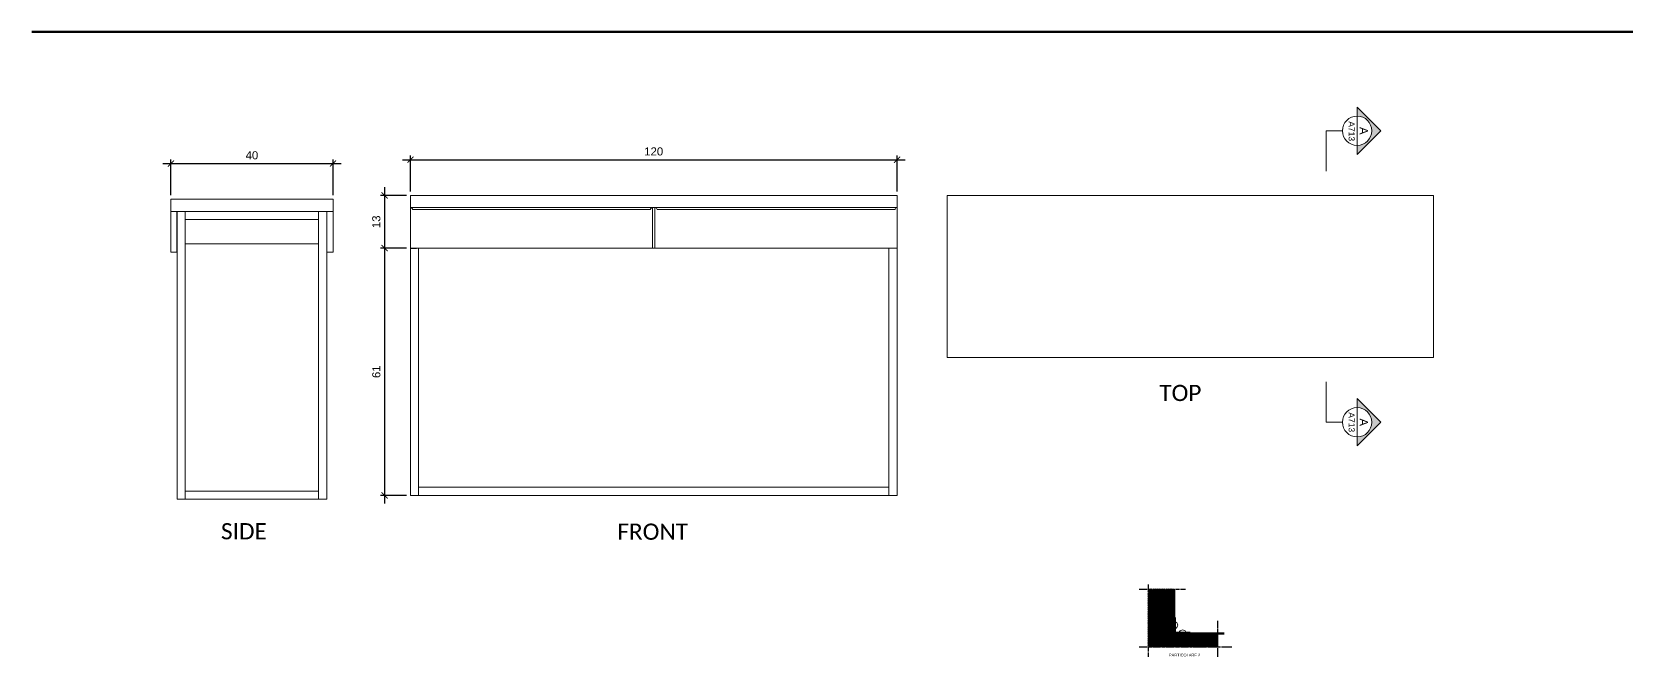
# Model space of a CAD drawing. Header units: centimetres. Extents: x 1319 to 4062, y 3050 to 4081.
# Drawn here: x 3220.8 to 3614, y 3927.2 to 4081.5 of the extents above; entities that cross this region are included whole.
import ezdxf
from ezdxf.enums import TextEntityAlignment as Align

# ---------------------------------------------------------------- set-up
doc = ezdxf.new("R2010")
doc.units = ezdxf.units.CM
doc.linetypes.add('CENTER2', pattern=[1.125, 0.75, -0.125, 0.125, -0.125])
doc.layers.get('0').update_dxf_attribs({"color": 3})
for name, color, linetype, lineweight in [('A-ANNO-DIMS', 8, 'Continuous', 9), ('A-ANNO-SYMB', 3, 'Continuous', 18), ('A-FURN', 3, 'Continuous', 20), ('A-SECT C-MCUT', 9, 'Continuous', 25), ('A-WALL-STUD', 9, 'Continuous', 5)]:
    doc.layers.add(name, color=color, linetype=linetype, lineweight=lineweight)
doc.layers.add('G-ANNO-TEXT', color=3, linetype='Continuous')
doc.layers.add('mobili', color=3, linetype='Continuous')
doc.styles.add('ARIAL', font='arial.ttf')
doc.styles.get("Standard").update_dxf_attribs({"font": 'arial.ttf'})
doc.styles.add('stile2', font='calibril.ttf', dxfattribs={"height": 0.5})
doc.dimstyles.new('giulia', dxfattribs={"dimtxt": 2, "dimasz": 1.5, "dimexe": 1, "dimexo": 1, "dimgap": 1, "dimtad": 1, "dimtxsty": 'Standard', "dimblk": 'ARCHTICK', "dimcen": 2.5, "dimdle": 2, "dimadec": 0, "dimazin": 0, "dimtfac": 1, "dimtmove": 0, "dimatfit": 3, "dimldrblk": 'ARCHTICK', "dimfxl": 1, "dimarcsym": 0})

# ---------------------------------------------------------------- blocks, each defined once
blk = doc.blocks.new('_ArchTick')
at = {"color": 0, "linetype": 'ByBlock', "const_width": 0.15}
blk.add_lwpolyline([(-0.5, -0.5), (0.5, 0.5)], dxfattribs=at)
blk = doc.blocks.new('*D135')
at = {"layer": 'A-ANNO-DIMS', "color": 0, "lineweight": -2, "transparency": 16777216}
for p, q in [((3312.17, 4049.94), (3436.17, 4049.94)), ((3314.17, 4042.12), (3314.17, 4050.94)), ((3434.17, 4042.12), (3434.17, 4050.94))]:
    blk.add_line(p, q, dxfattribs=at)
at = {"layer": 'Defpoints', "color": 0, "lineweight": 100, "transparency": 16777216}
for p in [(3434.17, 4049.94), (3314.17, 4041.12), (3434.17, 4041.12)]:
    blk.add_point(p, dxfattribs=at)
at = {"layer": 'A-ANNO-DIMS', "color": 0, "lineweight": -2, "transparency": 16777216, "xscale": 1.5, "yscale": 1.5, "zscale": 1.5, "rotation": 180}
blk.add_blockref('_ArchTick', (3314.17, 4049.94), dxfattribs=at)
at = {"layer": 'A-ANNO-DIMS', "color": 0, "lineweight": -2, "transparency": 16777216, "xscale": 1.5, "yscale": 1.5, "zscale": 1.5}
blk.add_blockref('_ArchTick', (3434.17, 4049.94), dxfattribs=at)
at = {"layer": 'A-ANNO-DIMS', "color": 0, "lineweight": 100, "transparency": 16777216, "insert": (3374.17, 4051.96), "char_height": 2, "attachment_point": 5}
blk.add_mtext('120', dxfattribs=at)
blk = doc.blocks.new('*D136')
at = {"layer": 'A-ANNO-DIMS', "color": 0, "lineweight": -2, "transparency": 16777216}
for p, q in [((3307.78, 4043.12), (3307.78, 4026.12)), ((3313.17, 4041.12), (3306.78, 4041.12)), ((3313.17, 4028.12), (3306.78, 4028.12))]:
    blk.add_line(p, q, dxfattribs=at)
at = {"layer": 'Defpoints', "color": 0, "lineweight": 100, "transparency": 16777216}
for p in [(3314.17, 4041.12), (3307.78, 4028.12), (3314.17, 4028.12)]:
    blk.add_point(p, dxfattribs=at)
at = {"layer": 'A-ANNO-DIMS', "color": 0, "lineweight": -2, "transparency": 16777216, "xscale": 1.5, "yscale": 1.5, "zscale": 1.5}
for p, rotation in [((3307.78, 4041.12), 90), ((3307.78, 4028.12), 270)]:
    blk.add_blockref('_ArchTick', p, dxfattribs=dict(at, rotation=rotation))
at = {"layer": 'A-ANNO-DIMS', "color": 0, "lineweight": 100, "transparency": 16777216, "insert": (3305.75, 4034.62), "char_height": 2, "attachment_point": 5, "rotation": 90}
blk.add_mtext('13', dxfattribs=at)
blk = doc.blocks.new('*D137')
at = {"layer": 'A-ANNO-DIMS', "color": 0, "lineweight": -2, "transparency": 16777216}
for p, q in [((3313.17, 4028.12), (3306.78, 4028.12)), ((3307.78, 4030.12), (3307.78, 3965.12)), ((3313.17, 3967.12), (3306.78, 3967.12))]:
    blk.add_line(p, q, dxfattribs=at)
at = {"layer": 'Defpoints', "color": 0, "lineweight": 100, "transparency": 16777216}
for p in [(3314.17, 4028.12), (3307.78, 3967.12), (3314.17, 3967.12)]:
    blk.add_point(p, dxfattribs=at)
at = {"layer": 'A-ANNO-DIMS', "color": 0, "lineweight": -2, "transparency": 16777216, "xscale": 1.5, "yscale": 1.5, "zscale": 1.5}
for p, rotation in [((3307.78, 4028.12), 90), ((3307.78, 3967.12), 270)]:
    blk.add_blockref('_ArchTick', p, dxfattribs=dict(at, rotation=rotation))
at = {"layer": 'A-ANNO-DIMS', "color": 0, "lineweight": 100, "transparency": 16777216, "insert": (3305.76, 3997.62), "char_height": 2, "attachment_point": 5, "rotation": 90}
blk.add_mtext('61', dxfattribs=at)
blk = doc.blocks.new('*D138')
at = {"layer": 'A-ANNO-DIMS', "color": 0, "lineweight": -2, "transparency": 16777216}
for p, q in [((3255.07, 4041.16), (3255.07, 4049.99)), ((3295.07, 4041.16), (3295.07, 4049.99)), ((3253.07, 4048.99), (3297.07, 4048.99))]:
    blk.add_line(p, q, dxfattribs=at)
at = {"layer": 'Defpoints', "color": 0, "lineweight": 100, "transparency": 16777216}
for p in [(3295.07, 4048.99), (3255.07, 4040.16), (3295.07, 4040.16)]:
    blk.add_point(p, dxfattribs=at)
at = {"layer": 'A-ANNO-DIMS', "color": 0, "lineweight": -2, "transparency": 16777216, "xscale": 1.5, "yscale": 1.5, "zscale": 1.5, "rotation": 180}
blk.add_blockref('_ArchTick', (3255.07, 4048.99), dxfattribs=at)
at = {"layer": 'A-ANNO-DIMS', "color": 0, "lineweight": -2, "transparency": 16777216, "xscale": 1.5, "yscale": 1.5, "zscale": 1.5}
blk.add_blockref('_ArchTick', (3295.07, 4048.99), dxfattribs=at)
at = {"layer": 'A-ANNO-DIMS', "color": 0, "lineweight": 100, "transparency": 16777216, "insert": (3275.07, 4051.01), "char_height": 2, "attachment_point": 5}
blk.add_mtext('40', dxfattribs=at)
blk = doc.blocks.new('SYMBOL')
at = {"layer": 'A-ANNO-SYMB', "linetype": 'Continuous', "lineweight": 20}
h = blk.add_hatch(color=256, dxfattribs=at)
h.dxf.hatch_style = 1
h.paths.add_polyline_path([(11.206, 4.948), (11.316, 4.948, -1), (11.678, 4.948), (11.788, 4.948), (11.497, 5.241)])
at = {"linetype": 'Continuous', "lineweight": 20}
blk.add_line((11.316, 4.948), (11.678, 4.948), dxfattribs=at)
at = {"layer": 'A-ANNO-SYMB', "linetype": 'Continuous', "lineweight": 20}
for p, q in [((11.206, 4.948), (11.497, 5.241)), ((11.788, 4.948), (11.497, 5.241)), ((11.316, 4.948), (11.206, 4.948)), ((11.678, 4.948), (11.788, 4.948))]:
    blk.add_line(p, q, dxfattribs=at)
blk.add_circle((11.497, 4.948), 0.181, dxfattribs=at)
for tag, p in [('SEZIONE', (11.497, 4.918)), ('TAVOLA', (11.497, 5.08))]:
    blk.add_attdef(tag, text='', height=0.1, dxfattribs=at).set_placement(p, align=Align.TOP_CENTER)

msp = doc.modelspace()

# ---------------------------------------------------------------- hatches: boundary and pattern name
at = {"layer": 'A-WALL-STUD', "lineweight": 100}
h = msp.add_hatch(dxfattribs=at)
h.set_pattern_fill('ANSI31', color=256, scale=0.1)
h.paths.add_polyline_path([(3502.499, 3943.969), (3496.095, 3943.969), (3496.095, 3933.02), (3502.499, 3933.02), (3502.499, 3934.58), (3502.479, 3934.585), (3502.446, 3934.607), (3502.398, 3934.667), (3502.375, 3934.703), (3502.352, 3934.656), (3502.344, 3934.628), (3502.315, 3934.588), (3502.253, 3934.575), (3502.207, 3934.585), (3502.174, 3934.607), (3502.126, 3934.667), (3502.103, 3934.703), (3502.08, 3934.654), (3502.072, 3934.626), (3502.043, 3934.587), (3501.981, 3934.573), (3501.935, 3934.583), (3501.902, 3934.605), (3501.854, 3934.665), (3501.831, 3934.702), (3501.809, 3934.656), (3501.801, 3934.628), (3501.771, 3934.588), (3501.71, 3934.575), (3501.664, 3934.585), (3501.631, 3934.607), (3501.583, 3934.667), (3501.541, 3934.733), (3501.237, 3934.733), (3501.2, 3934.811), (3501.181, 3934.915), (3501.168, 3935.002), (3501.164, 3935.087), (3501.164, 3935.16), (3501.175, 3935.272), (3501.189, 3935.355), (3501.202, 3935.4), (3501.227, 3935.477), (3501.377, 3935.477), (3501.387, 3935.519), (3501.427, 3935.553), (3501.503, 3935.57), (3501.561, 3935.552), (3501.601, 3935.523), (3501.644, 3935.483), (3501.679, 3935.542), (3501.736, 3935.563), (3501.792, 3935.563), (3501.833, 3935.55), (3501.873, 3935.522), (3501.92, 3935.477), (3501.93, 3935.519), (3501.97, 3935.553), (3502.046, 3935.57), (3502.105, 3935.552), (3502.145, 3935.523), (3502.187, 3935.483), (3502.223, 3935.543), (3502.28, 3935.565), (3502.336, 3935.565), (3502.376, 3935.552), (3502.416, 3935.523), (3502.464, 3935.478), (3502.483, 3935.519), (3502.499, 3935.561), (3502.499, 3937.02)])
h.paths.add_polyline_path([(3513.253, 3933.02), (3506.499, 3933.02), (3505.14, 3933.02), (3505.135, 3933), (3505.113, 3932.967), (3505.053, 3932.919), (3505.017, 3932.896), (3505.064, 3932.873), (3505.092, 3932.865), (3505.131, 3932.836), (3505.145, 3932.774), (3505.135, 3932.728), (3505.113, 3932.695), (3505.053, 3932.647), (3505.017, 3932.624), (3505.066, 3932.601), (3505.094, 3932.593), (3505.133, 3932.564), (3505.147, 3932.502), (3505.137, 3932.456), (3505.115, 3932.423), (3505.055, 3932.375), (3505.018, 3932.352), (3505.064, 3932.33), (3505.092, 3932.322), (3505.131, 3932.292), (3505.145, 3932.231), (3505.135, 3932.185), (3505.113, 3932.152), (3505.053, 3932.104), (3504.987, 3932.062), (3504.987, 3931.758), (3504.909, 3931.721), (3504.805, 3931.702), (3504.718, 3931.689), (3504.633, 3931.685), (3504.559, 3931.685), (3504.448, 3931.696), (3504.365, 3931.71), (3504.32, 3931.723), (3504.243, 3931.748), (3504.243, 3931.898), (3504.201, 3931.908), (3504.167, 3931.948), (3504.15, 3932.024), (3504.168, 3932.083), (3504.197, 3932.122), (3504.237, 3932.165), (3504.178, 3932.2), (3504.157, 3932.257), (3504.157, 3932.313), (3504.17, 3932.354), (3504.198, 3932.394), (3504.243, 3932.441), (3504.201, 3932.451), (3504.167, 3932.492), (3504.15, 3932.567), (3504.168, 3932.626), (3504.197, 3932.666), (3504.237, 3932.708), (3504.177, 3932.744), (3504.155, 3932.801), (3504.155, 3932.857), (3504.168, 3932.897), (3504.197, 3932.937), (3504.242, 3932.985), (3504.201, 3933.004), (3504.159, 3933.02), (3502.499, 3933.02), (3496.095, 3933.02), (3496.095, 3929.76), (3513.253, 3929.76)])

# ---------------------------------------------------------------- linework, layer by layer
at = {"layer": 'A-ANNO-SYMB'}
for p, q in [((3544.033, 4057.067), (3540.033, 4057.067)), ((3540.033, 4057.067), (3540.033, 4047.067)), ((3540.033, 3985.165), (3540.033, 3995.165)), ((3544.033, 3985.165), (3540.033, 3985.165))]:
    msp.add_line(p, q, dxfattribs=at)
at = {"layer": 'A-FURN'}
for p, q in [((3295.065, 4040.161), (3255.065, 4040.161)), ((3255.065, 4040.161), (3255.065, 4037.161)), ((3295.065, 4040.161), (3295.065, 4027.161)), ((3314.174, 4041.116), (3314.174, 3967.116)), ((3314.174, 4041.116), (3434.174, 4041.116)), ((3434.174, 3967.116), (3434.174, 4041.116)), ((3566.504, 4041.116), (3446.504, 4041.116)), ((3446.504, 4041.116), (3446.504, 4001.116)), ((3566.504, 4001.116), (3566.504, 4041.116)), ((3255.065, 4037.161), (3295.065, 4037.161)), ((3255.065, 4037.161), (3255.065, 4027.161)), ((3256.565, 4027.161), (3256.565, 4037.161)), ((3256.615, 4037.161), (3256.615, 3966.161)), ((3258.615, 4037.161), (3258.615, 3966.161)), ((3258.615, 4035.161), (3291.515, 4035.161)), ((3291.515, 4037.161), (3291.515, 3966.161)), ((3293.515, 4037.161), (3293.515, 3966.161)), ((3293.565, 4027.161), (3293.565, 4037.161)), ((3314.174, 4038.116), (3434.174, 4038.116)), ((3314.683, 4037.616), (3373.365, 4037.616)), ((3373.874, 4028.116), (3373.874, 4038.116)), ((3374.474, 4028.116), (3374.474, 4038.116)), ((3374.983, 4037.616), (3433.674, 4037.616)), ((3255.065, 4027.161), (3256.565, 4027.161)), ((3255.065, 4027.161), (3256.565, 4027.161)), ((3256.565, 4029.161), (3256.615, 4029.161)), ((3258.615, 4029.161), (3291.515, 4029.161)), ((3293.515, 4029.161), (3293.565, 4029.161)), ((3295.065, 4027.161), (3293.565, 4027.161)), ((3293.565, 4027.161), (3295.065, 4027.161)), ((3314.174, 4028.116), (3434.174, 4028.116)), ((3316.174, 4028.116), (3316.174, 3967.116)), ((3432.174, 3967.116), (3432.174, 4028.116)), ((3446.504, 4001.116), (3566.504, 4001.116)), ((3291.515, 3968.161), (3258.615, 3968.161)), ((3316.174, 3969.116), (3432.174, 3969.116)), ((3293.515, 3966.161), (3256.615, 3966.161)), ((3314.174, 3967.116), (3434.174, 3967.116))]:
    msp.add_line(p, q, dxfattribs=at)
at = {"layer": 'A-FURN', "lineweight": 100}
for p, q in [((3502.499, 3937.02), (3502.499, 3943.969)), ((3502.499, 3933.02), (3496.095, 3933.02))]:
    msp.add_line(p, q, dxfattribs=at)
at = {"layer": 'A-FURN', "color": 8, "lineweight": 100}
for p, q in [((3502.499, 3937.02), (3502.499, 3933.02)), ((3502.699, 3937.02), (3502.499, 3937.02)), ((3502.699, 3937.02), (3502.699, 3933.22)), ((3502.499, 3933.02), (3506.499, 3933.02)), ((3502.699, 3933.22), (3506.499, 3933.22)), ((3506.499, 3933.02), (3506.499, 3933.22))]:
    msp.add_line(p, q, dxfattribs=at)
at = {"layer": 'A-FURN', "color": 8}
for p, q in [((3501.175, 3935.272), (3501.164, 3935.16)), ((3501.164, 3935.16), (3501.164, 3935.087)), ((3501.164, 3935.088), (3501.168, 3935.002)), ((3501.168, 3935.002), (3501.181, 3934.915)), ((3501.189, 3935.355), (3501.175, 3935.272)), ((3501.181, 3934.915), (3501.2, 3934.811)), ((3501.202, 3935.4), (3501.189, 3935.355)), ((3501.2, 3934.811), (3501.237, 3934.733)), ((3501.217, 3935.445), (3501.202, 3935.4)), ((3501.237, 3935.477), (3501.217, 3935.445)), ((3501.377, 3935.477), (3501.237, 3935.477)), ((3501.237, 3934.733), (3501.541, 3934.733)), ((3501.364, 3935.426), (3501.359, 3935.384)), ((3501.359, 3935.384), (3501.363, 3935.316)), ((3501.363, 3935.316), (3501.371, 3935.213)), ((3501.375, 3935.468), (3501.364, 3935.426)), ((3501.371, 3935.213), (3501.378, 3935.1)), ((3501.382, 3935.5), (3501.375, 3935.468)), ((3501.378, 3935.1), (3501.393, 3935.019)), ((3501.4, 3935.53), (3501.382, 3935.5)), ((3501.393, 3935.019), (3501.412, 3934.948)), ((3501.423, 3935.549), (3501.4, 3935.53)), ((3501.412, 3934.948), (3501.433, 3934.901)), ((3501.442, 3935.556), (3501.423, 3935.549)), ((3501.433, 3934.901), (3501.467, 3934.843)), ((3501.479, 3935.565), (3501.442, 3935.556)), ((3501.467, 3934.843), (3501.505, 3934.789)), ((3501.521, 3935.565), (3501.479, 3935.565)), ((3501.505, 3934.789), (3501.538, 3934.738)), ((3501.561, 3935.552), (3501.521, 3935.565)), ((3501.538, 3934.738), (3501.575, 3934.679)), ((3501.601, 3935.523), (3501.561, 3935.552)), ((3501.575, 3934.679), (3501.6, 3934.645)), ((3501.6, 3934.645), (3501.631, 3934.607)), ((3501.649, 3935.478), (3501.601, 3935.523)), ((3501.635, 3935.425), (3501.631, 3935.383)), ((3501.631, 3935.383), (3501.635, 3935.314)), ((3501.631, 3934.607), (3501.664, 3934.585)), ((3501.646, 3935.467), (3501.635, 3935.425)), ((3501.635, 3935.314), (3501.642, 3935.211)), ((3501.648, 3935.477), (3501.638, 3935.477)), ((3501.648, 3935.477), (3501.638, 3935.477)), ((3501.642, 3935.211), (3501.649, 3935.099)), ((3501.654, 3935.499), (3501.646, 3935.467)), ((3501.649, 3935.099), (3501.665, 3935.017)), ((3501.671, 3935.528), (3501.654, 3935.499)), ((3501.664, 3934.585), (3501.7, 3934.577)), ((3501.665, 3935.017), (3501.683, 3934.947)), ((3501.666, 3934.733), (3501.811, 3934.733)), ((3501.694, 3935.547), (3501.671, 3935.528)), ((3501.683, 3934.947), (3501.704, 3934.899)), ((3501.713, 3935.554), (3501.694, 3935.547)), ((3501.7, 3934.577), (3501.734, 3934.58)), ((3501.704, 3934.899), (3501.738, 3934.841)), ((3501.75, 3935.563), (3501.713, 3935.554)), ((3501.734, 3934.58), (3501.762, 3934.586)), ((3501.738, 3934.841), (3501.776, 3934.788)), ((3501.792, 3935.563), (3501.75, 3935.563)), ((3501.762, 3934.586), (3501.781, 3934.601)), ((3501.776, 3934.788), (3501.809, 3934.736)), ((3501.781, 3934.601), (3501.793, 3934.617)), ((3501.833, 3935.55), (3501.792, 3935.563)), ((3501.793, 3934.617), (3501.804, 3934.637)), ((3501.804, 3934.637), (3501.811, 3934.661)), ((3501.809, 3934.736), (3501.846, 3934.678)), ((3501.811, 3934.661), (3501.819, 3934.677)), ((3501.819, 3934.677), (3501.83, 3934.7)), ((3501.873, 3935.522), (3501.833, 3935.55)), ((3501.846, 3934.678), (3501.871, 3934.644)), ((3501.871, 3934.644), (3501.902, 3934.605)), ((3501.92, 3935.477), (3501.873, 3935.522)), ((3501.902, 3934.605), (3501.935, 3934.583)), ((3501.907, 3935.426), (3501.903, 3935.384)), ((3501.903, 3935.384), (3501.907, 3935.316)), ((3501.918, 3935.468), (3501.907, 3935.426)), ((3501.907, 3935.316), (3501.914, 3935.213)), ((3501.92, 3935.475), (3501.909, 3935.475)), ((3501.914, 3935.213), (3501.921, 3935.1)), ((3501.926, 3935.5), (3501.918, 3935.468)), ((3501.921, 3935.1), (3501.937, 3935.019)), ((3501.943, 3935.53), (3501.926, 3935.5)), ((3501.935, 3934.583), (3501.971, 3934.575)), ((3501.936, 3934.733), (3502.084, 3934.733)), ((3501.937, 3935.019), (3501.955, 3934.948)), ((3501.966, 3935.549), (3501.943, 3935.53)), ((3501.955, 3934.948), (3501.976, 3934.901)), ((3501.985, 3935.556), (3501.966, 3935.549)), ((3501.971, 3934.575), (3502.005, 3934.578)), ((3501.976, 3934.901), (3502.01, 3934.843)), ((3502.022, 3935.565), (3501.985, 3935.556)), ((3502.005, 3934.578), (3502.033, 3934.585)), ((3502.01, 3934.843), (3502.048, 3934.789)), ((3502.064, 3935.565), (3502.022, 3935.565)), ((3502.033, 3934.585), (3502.052, 3934.599)), ((3502.048, 3934.789), (3502.081, 3934.738)), ((3502.052, 3934.599), (3502.064, 3934.616)), ((3502.105, 3935.552), (3502.064, 3935.565)), ((3502.064, 3934.616), (3502.075, 3934.636)), ((3502.075, 3934.636), (3502.082, 3934.659)), ((3502.081, 3934.738), (3502.118, 3934.679)), ((3502.082, 3934.659), (3502.09, 3934.675)), ((3502.09, 3934.675), (3502.102, 3934.699)), ((3502.145, 3935.523), (3502.105, 3935.552)), ((3502.118, 3934.679), (3502.143, 3934.645)), ((3502.143, 3934.645), (3502.174, 3934.607)), ((3502.192, 3935.478), (3502.145, 3935.523)), ((3502.179, 3935.426), (3502.174, 3935.384)), ((3502.174, 3935.384), (3502.178, 3935.316)), ((3502.174, 3934.607), (3502.207, 3934.585)), ((3502.178, 3935.316), (3502.186, 3935.213)), ((3502.19, 3935.468), (3502.179, 3935.426)), ((3502.192, 3935.477), (3502.181, 3935.477)), ((3502.192, 3935.477), (3502.181, 3935.477)), ((3502.186, 3935.213), (3502.193, 3935.1)), ((3502.197, 3935.5), (3502.19, 3935.468)), ((3502.193, 3935.1), (3502.208, 3935.019)), ((3502.215, 3935.53), (3502.197, 3935.5)), ((3502.207, 3934.585), (3502.243, 3934.577)), ((3502.208, 3935.019), (3502.227, 3934.948)), ((3502.21, 3934.733), (3502.356, 3934.733)), ((3502.238, 3935.549), (3502.215, 3935.53)), ((3502.227, 3934.948), (3502.248, 3934.901)), ((3502.257, 3935.556), (3502.238, 3935.549)), ((3502.243, 3934.577), (3502.277, 3934.58)), ((3502.248, 3934.901), (3502.281, 3934.843)), ((3502.294, 3935.565), (3502.257, 3935.556)), ((3502.277, 3934.58), (3502.305, 3934.586)), ((3502.281, 3934.843), (3502.32, 3934.789)), ((3502.336, 3935.565), (3502.294, 3935.565)), ((3502.305, 3934.586), (3502.324, 3934.601)), ((3502.32, 3934.789), (3502.353, 3934.738)), ((3502.324, 3934.601), (3502.336, 3934.617)), ((3502.376, 3935.552), (3502.336, 3935.565)), ((3502.336, 3934.617), (3502.347, 3934.637)), ((3502.347, 3934.637), (3502.354, 3934.661)), ((3502.353, 3934.738), (3502.39, 3934.679)), ((3502.354, 3934.661), (3502.362, 3934.677)), ((3502.362, 3934.677), (3502.374, 3934.7)), ((3502.416, 3935.523), (3502.376, 3935.552)), ((3502.39, 3934.679), (3502.415, 3934.645)), ((3502.415, 3934.645), (3502.446, 3934.607)), ((3502.464, 3935.478), (3502.416, 3935.523)), ((3502.446, 3934.607), (3502.479, 3934.585)), ((3502.463, 3935.477), (3502.453, 3935.477)), ((3502.479, 3934.585), (3502.499, 3934.58)), ((3502.481, 3934.733), (3502.499, 3934.733)), ((3502.699, 3935.865), (3502.992, 3935.865)), ((3502.992, 3934.376), (3502.699, 3934.376)), ((3503.855, 3933.22), (3503.855, 3933.513)), ((3505.343, 3933.22), (3503.855, 3933.22)), ((3504.168, 3932.897), (3504.155, 3932.857)), ((3504.155, 3932.857), (3504.155, 3932.815)), ((3504.155, 3932.815), (3504.164, 3932.778)), ((3504.168, 3932.626), (3504.155, 3932.585)), ((3504.155, 3932.585), (3504.155, 3932.543)), ((3504.155, 3932.543), (3504.164, 3932.506)), ((3504.168, 3932.083), (3504.155, 3932.042)), ((3504.155, 3932.042), (3504.155, 3932)), ((3504.155, 3932), (3504.164, 3931.963)), ((3504.17, 3932.354), (3504.157, 3932.313)), ((3504.157, 3932.313), (3504.157, 3932.271)), ((3504.157, 3932.271), (3504.165, 3932.235)), ((3504.164, 3932.778), (3504.171, 3932.759)), ((3504.164, 3932.506), (3504.171, 3932.487)), ((3504.165, 3932.235), (3504.173, 3932.215)), ((3504.197, 3932.937), (3504.168, 3932.897)), ((3504.197, 3932.666), (3504.168, 3932.626)), ((3504.197, 3932.122), (3504.168, 3932.083)), ((3504.198, 3932.394), (3504.17, 3932.354)), ((3504.171, 3932.759), (3504.19, 3932.736)), ((3504.171, 3932.487), (3504.19, 3932.464)), ((3504.173, 3932.215), (3504.192, 3932.192)), ((3504.19, 3932.736), (3504.22, 3932.718)), ((3504.19, 3932.464), (3504.22, 3932.447)), ((3504.192, 3932.192), (3504.221, 3932.175)), ((3504.242, 3932.985), (3504.197, 3932.937)), ((3504.242, 3932.713), (3504.197, 3932.666)), ((3504.242, 3932.17), (3504.197, 3932.122)), ((3504.243, 3932.441), (3504.198, 3932.394)), ((3504.22, 3932.718), (3504.252, 3932.711)), ((3504.22, 3932.447), (3504.252, 3932.439)), ((3504.221, 3932.175), (3504.253, 3932.167)), ((3504.243, 3933.22), (3504.243, 3933.193)), ((3504.243, 3932.984), (3504.243, 3932.974)), ((3504.243, 3932.713), (3504.243, 3932.702)), ((3504.243, 3932.713), (3504.243, 3932.702)), ((3504.243, 3932.17), (3504.243, 3932.159)), ((3504.243, 3932.17), (3504.243, 3932.159)), ((3504.245, 3932.441), (3504.245, 3932.43)), ((3504.252, 3932.711), (3504.293, 3932.7)), ((3504.252, 3932.439), (3504.293, 3932.428)), ((3504.253, 3932.167), (3504.295, 3932.156)), ((3504.293, 3932.7), (3504.335, 3932.695)), ((3504.293, 3932.428), (3504.335, 3932.424)), ((3504.295, 3932.156), (3504.337, 3932.152)), ((3504.335, 3932.695), (3504.404, 3932.699)), ((3504.335, 3932.424), (3504.404, 3932.428)), ((3504.337, 3932.152), (3504.406, 3932.156)), ((3504.404, 3932.699), (3504.507, 3932.707)), ((3504.404, 3932.428), (3504.507, 3932.435)), ((3504.406, 3932.156), (3504.508, 3932.163)), ((3504.507, 3932.707), (3504.62, 3932.714)), ((3504.507, 3932.435), (3504.62, 3932.442)), ((3504.508, 3932.163), (3504.621, 3932.17)), ((3504.62, 3932.714), (3504.701, 3932.729)), ((3504.62, 3932.442), (3504.701, 3932.458)), ((3504.621, 3932.17), (3504.703, 3932.186)), ((3504.701, 3932.729), (3504.772, 3932.748)), ((3504.701, 3932.458), (3504.772, 3932.476)), ((3504.703, 3932.186), (3504.773, 3932.204)), ((3504.772, 3932.748), (3504.819, 3932.769)), ((3504.772, 3932.476), (3504.819, 3932.497)), ((3504.773, 3932.204), (3504.821, 3932.225)), ((3504.819, 3932.769), (3504.877, 3932.802)), ((3504.819, 3932.497), (3504.877, 3932.531)), ((3504.819, 3931.954), (3504.877, 3931.988)), ((3504.821, 3932.225), (3504.879, 3932.259)), ((3504.877, 3932.802), (3504.931, 3932.841)), ((3504.877, 3932.531), (3504.931, 3932.569)), ((3504.877, 3931.988), (3504.931, 3932.026)), ((3504.879, 3932.259), (3504.932, 3932.297)), ((3504.931, 3932.841), (3504.982, 3932.874)), ((3504.931, 3932.569), (3504.982, 3932.602)), ((3504.931, 3932.026), (3504.982, 3932.059)), ((3504.932, 3932.297), (3504.984, 3932.33)), ((3504.982, 3932.874), (3505.041, 3932.911)), ((3504.982, 3932.602), (3505.041, 3932.639)), ((3504.982, 3932.059), (3505.041, 3932.096)), ((3504.984, 3932.33), (3505.042, 3932.367)), ((3504.987, 3933.002), (3504.987, 3933.138)), ((3504.987, 3932.731), (3504.987, 3932.877)), ((3504.987, 3932.457), (3504.987, 3932.605)), ((3504.987, 3932.187), (3504.987, 3932.332)), ((3504.987, 3931.758), (3504.987, 3932.062)), ((3505.043, 3933.155), (3505.02, 3933.166)), ((3505.043, 3932.883), (3505.02, 3932.895)), ((3505.043, 3932.34), (3505.02, 3932.351)), ((3505.045, 3932.611), (3505.021, 3932.623)), ((3505.041, 3932.911), (3505.075, 3932.936)), ((3505.041, 3932.639), (3505.075, 3932.664)), ((3505.041, 3932.096), (3505.075, 3932.121)), ((3505.042, 3932.367), (3505.076, 3932.392)), ((3505.059, 3933.146), (3505.043, 3933.155)), ((3505.059, 3932.875), (3505.043, 3932.883)), ((3505.059, 3932.332), (3505.043, 3932.34)), ((3505.061, 3932.603), (3505.045, 3932.611)), ((3505.083, 3933.14), (3505.059, 3933.146)), ((3505.083, 3932.868), (3505.059, 3932.875)), ((3505.083, 3932.325), (3505.059, 3932.332)), ((3505.084, 3932.596), (3505.061, 3932.603)), ((3505.075, 3932.936), (3505.113, 3932.967)), ((3505.075, 3932.664), (3505.113, 3932.695)), ((3505.075, 3932.121), (3505.113, 3932.152)), ((3505.076, 3932.392), (3505.115, 3932.423)), ((3505.103, 3933.129), (3505.083, 3933.14)), ((3505.103, 3932.857), (3505.083, 3932.868)), ((3505.103, 3932.314), (3505.083, 3932.325)), ((3505.104, 3932.585), (3505.084, 3932.596)), ((3505.119, 3933.116), (3505.103, 3933.129)), ((3505.119, 3932.845), (3505.103, 3932.857)), ((3505.119, 3932.302), (3505.103, 3932.314)), ((3505.121, 3932.573), (3505.104, 3932.585)), ((3505.113, 3932.967), (3505.135, 3933)), ((3505.113, 3932.695), (3505.135, 3932.728)), ((3505.113, 3932.152), (3505.135, 3932.185)), ((3505.115, 3932.423), (3505.137, 3932.456)), ((3505.134, 3933.098), (3505.119, 3933.116)), ((3505.134, 3932.826), (3505.119, 3932.845)), ((3505.134, 3932.283), (3505.119, 3932.302)), ((3505.135, 3932.554), (3505.121, 3932.573)), ((3505.14, 3933.07), (3505.134, 3933.098)), ((3505.14, 3932.798), (3505.134, 3932.826)), ((3505.14, 3932.255), (3505.134, 3932.283)), ((3505.135, 3933), (3505.143, 3933.035)), ((3505.135, 3932.728), (3505.143, 3932.764)), ((3505.142, 3932.526), (3505.135, 3932.554)), ((3505.135, 3932.185), (3505.143, 3932.221)), ((3505.137, 3932.456), (3505.144, 3932.492)), ((3505.143, 3933.035), (3505.14, 3933.07)), ((3505.143, 3932.764), (3505.14, 3932.798)), ((3505.143, 3932.221), (3505.14, 3932.255)), ((3505.144, 3932.492), (3505.142, 3932.526)), ((3505.343, 3933.513), (3505.343, 3933.22)), ((3504.164, 3931.963), (3504.171, 3931.944)), ((3504.171, 3931.944), (3504.19, 3931.921)), ((3504.19, 3931.921), (3504.22, 3931.903)), ((3504.22, 3931.903), (3504.252, 3931.896)), ((3504.243, 3931.898), (3504.243, 3931.758)), ((3504.243, 3931.758), (3504.275, 3931.738)), ((3504.252, 3931.896), (3504.293, 3931.885)), ((3504.275, 3931.738), (3504.32, 3931.723)), ((3504.293, 3931.885), (3504.335, 3931.88)), ((3504.32, 3931.723), (3504.365, 3931.71)), ((3504.335, 3931.88), (3504.404, 3931.884)), ((3504.365, 3931.71), (3504.448, 3931.696)), ((3504.404, 3931.884), (3504.507, 3931.892)), ((3504.448, 3931.696), (3504.559, 3931.685)), ((3504.507, 3931.892), (3504.62, 3931.899)), ((3504.559, 3931.685), (3504.633, 3931.685)), ((3504.62, 3931.899), (3504.701, 3931.914)), ((3504.632, 3931.685), (3504.718, 3931.689)), ((3504.701, 3931.914), (3504.772, 3931.933)), ((3504.718, 3931.689), (3504.805, 3931.702)), ((3504.772, 3931.933), (3504.819, 3931.954)), ((3504.805, 3931.702), (3504.909, 3931.721)), ((3504.909, 3931.721), (3504.987, 3931.758))]:
    msp.add_line(p, q, dxfattribs=at)
for points in [[(3501.666, 3934.733), (3501.647, 3934.75), (3501.626, 3934.766), (3501.606, 3934.787), (3501.583, 3934.806), (3501.555, 3934.842), (3501.54, 3934.873), (3501.512, 3934.914), (3501.491, 3934.957), (3501.482, 3934.977), (3501.469, 3935.018), (3501.46, 3935.06), (3501.445, 3935.11), (3501.438, 3935.171), (3501.431, 3935.232), (3501.431, 3935.281), (3501.44, 3935.337), (3501.458, 3935.371), (3501.483, 3935.397), (3501.514, 3935.425), (3501.533, 3935.44), (3501.555, 3935.457), (3501.59, 3935.466), (3501.623, 3935.474), (3501.649, 3935.478)], [(3501.938, 3934.731), (3501.919, 3934.749), (3501.897, 3934.764), (3501.877, 3934.785), (3501.854, 3934.804), (3501.826, 3934.84), (3501.812, 3934.871), (3501.783, 3934.913), (3501.762, 3934.955), (3501.753, 3934.975), (3501.74, 3935.017), (3501.731, 3935.059), (3501.716, 3935.109), (3501.709, 3935.169), (3501.703, 3935.23), (3501.703, 3935.279), (3501.712, 3935.336), (3501.729, 3935.369), (3501.755, 3935.395), (3501.785, 3935.423), (3501.804, 3935.438), (3501.826, 3935.456), (3501.862, 3935.464), (3501.894, 3935.473), (3501.92, 3935.477)], [(3502.21, 3934.733), (3502.191, 3934.75), (3502.169, 3934.766), (3502.149, 3934.787), (3502.126, 3934.806), (3502.098, 3934.842), (3502.084, 3934.873), (3502.055, 3934.914), (3502.034, 3934.957), (3502.025, 3934.977), (3502.012, 3935.018), (3502.003, 3935.06), (3501.988, 3935.11), (3501.981, 3935.171), (3501.975, 3935.232), (3501.975, 3935.281), (3501.984, 3935.337), (3502.001, 3935.371), (3502.027, 3935.397), (3502.057, 3935.425), (3502.076, 3935.44), (3502.098, 3935.457), (3502.134, 3935.466), (3502.166, 3935.474), (3502.192, 3935.478)], [(3502.481, 3934.733), (3502.462, 3934.75), (3502.441, 3934.766), (3502.421, 3934.787), (3502.398, 3934.806), (3502.37, 3934.842), (3502.355, 3934.873), (3502.327, 3934.914), (3502.306, 3934.957), (3502.297, 3934.977), (3502.284, 3935.018), (3502.275, 3935.06), (3502.26, 3935.11), (3502.253, 3935.171), (3502.246, 3935.232), (3502.246, 3935.281), (3502.255, 3935.337), (3502.273, 3935.371), (3502.298, 3935.397), (3502.329, 3935.425), (3502.348, 3935.44), (3502.37, 3935.457), (3502.405, 3935.466), (3502.437, 3935.474), (3502.464, 3935.478)], [(3502.499, 3935.557), (3502.495, 3935.549), (3502.483, 3935.519), (3502.464, 3935.478), (3502.452, 3935.425), (3502.44, 3935.351), (3502.433, 3935.275), (3502.433, 3935.216), (3502.44, 3935.139), (3502.452, 3935.055), (3502.472, 3934.987), (3502.499, 3934.936)], [(3504.228, 3933.223), (3504.208, 3933.207), (3504.189, 3933.187), (3504.169, 3933.164), (3504.15, 3933.142), (3504.131, 3933.107), (3504.126, 3933.068), (3504.136, 3933.036), (3504.171, 3933.016), (3504.201, 3933.004), (3504.242, 3932.985), (3504.295, 3932.973), (3504.369, 3932.961), (3504.445, 3932.954), (3504.504, 3932.954), (3504.581, 3932.961), (3504.665, 3932.973), (3504.733, 3932.993), (3504.8, 3933.029), (3504.885, 3933.071), (3504.963, 3933.117), (3505.02, 3933.166), (3505.087, 3933.22), (3505.087, 3933.22), (3504.929, 3933.22), (3504.894, 3933.177), (3504.859, 3933.151), (3504.785, 3933.11), (3504.716, 3933.08), (3504.647, 3933.056), (3504.598, 3933.044), (3504.529, 3933.033), (3504.45, 3933.024), (3504.401, 3933.03), (3504.338, 3933.048), (3504.296, 3933.072), (3504.274, 3933.111), (3504.253, 3933.173), (3504.228, 3933.223)], [(3504.987, 3933.002), (3504.97, 3932.983), (3504.954, 3932.962), (3504.933, 3932.942), (3504.914, 3932.919), (3504.878, 3932.891), (3504.847, 3932.876), (3504.806, 3932.848), (3504.763, 3932.827), (3504.743, 3932.818), (3504.702, 3932.805), (3504.66, 3932.796), (3504.61, 3932.781), (3504.549, 3932.774), (3504.488, 3932.767), (3504.439, 3932.767), (3504.383, 3932.776), (3504.349, 3932.794), (3504.323, 3932.819), (3504.295, 3932.85), (3504.28, 3932.869), (3504.262, 3932.891), (3504.254, 3932.926), (3504.245, 3932.959), (3504.242, 3932.985)], [(3504.987, 3932.731), (3504.97, 3932.712), (3504.954, 3932.69), (3504.933, 3932.67), (3504.914, 3932.647), (3504.878, 3932.619), (3504.847, 3932.605), (3504.806, 3932.576), (3504.763, 3932.555), (3504.743, 3932.546), (3504.702, 3932.533), (3504.66, 3932.524), (3504.61, 3932.509), (3504.549, 3932.502), (3504.488, 3932.496), (3504.439, 3932.496), (3504.383, 3932.505), (3504.349, 3932.522), (3504.323, 3932.548), (3504.295, 3932.578), (3504.28, 3932.597), (3504.262, 3932.619), (3504.254, 3932.655), (3504.245, 3932.687), (3504.242, 3932.713)], [(3504.987, 3932.187), (3504.97, 3932.168), (3504.954, 3932.147), (3504.933, 3932.127), (3504.914, 3932.104), (3504.878, 3932.076), (3504.847, 3932.061), (3504.806, 3932.033), (3504.763, 3932.012), (3504.743, 3932.003), (3504.702, 3931.99), (3504.66, 3931.981), (3504.61, 3931.966), (3504.549, 3931.959), (3504.488, 3931.952), (3504.439, 3931.952), (3504.383, 3931.961), (3504.349, 3931.979), (3504.323, 3932.004), (3504.295, 3932.035), (3504.28, 3932.054), (3504.262, 3932.076), (3504.254, 3932.111), (3504.245, 3932.144), (3504.242, 3932.17)], [(3504.989, 3932.459), (3504.971, 3932.44), (3504.956, 3932.418), (3504.934, 3932.398), (3504.916, 3932.375), (3504.88, 3932.347), (3504.849, 3932.333), (3504.807, 3932.304), (3504.765, 3932.283), (3504.745, 3932.274), (3504.703, 3932.261), (3504.661, 3932.252), (3504.611, 3932.237), (3504.551, 3932.23), (3504.49, 3932.224), (3504.441, 3932.224), (3504.384, 3932.233), (3504.351, 3932.25), (3504.325, 3932.276), (3504.297, 3932.306), (3504.282, 3932.325), (3504.264, 3932.347), (3504.256, 3932.383), (3504.247, 3932.415), (3504.243, 3932.441)]]:
    msp.add_lwpolyline(points, dxfattribs=at)
at = {"layer": 'A-FURN'}
for centre, radius, start, end in [((3314.174, 4037.607), 0.509, 0.99805, 90), ((3373.874, 4037.607), 0.509, 90, 179.00195), ((3374.474, 4037.607), 0.509, 0.99805, 90), ((3434.174, 4037.616), 0.5, 90, 180)]:
    msp.add_arc(centre, radius, start, end, dxfattribs=at)
at = {"layer": 'A-FURN', "color": 8}
for centre, start, end in [((3502.512, 3935.12), 302.80075, 57.19925), ((3504.599, 3933.033), 32.80075, 147.19925)]:
    msp.add_arc(centre, 0.885, start, end, dxfattribs=at)
at = {"layer": 'A-SECT C-MCUT', "linetype": 'CENTER2'}
for p, q in [((3493.933, 3943.969), (3505.352, 3943.969)), ((3496.095, 3945.171), (3496.095, 3927.215)), ((3513.253, 3936.193), (3513.253, 3927.215)), ((3493.933, 3929.76), (3516.771, 3929.76))]:
    msp.add_line(p, q, dxfattribs=at)
at = {"layer": 'mobili', "lineweight": 100}
for p, q in [((4061.796, 4081.47), (3220.796, 4081.47)), ((3506.499, 3933.02), (3514.853, 3933.02))]:
    msp.add_line(p, q, dxfattribs=at)
at = {"layer": 'mobili'}
for p, q in [((3256.565, 4037.161), (3256.615, 4037.161)), ((3256.565, 4035.161), (3256.615, 4035.161)), ((3293.565, 4037.161), (3293.515, 4037.161)), ((3293.515, 4035.664), (3293.565, 4035.664)), ((3293.515, 4035.161), (3293.565, 4035.161)), ((3314.174, 4028.116), (3315.674, 4028.116))]:
    msp.add_line(p, q, dxfattribs=at)

# ---------------------------------------------------------------- block references
at = {"layer": 'A-ANNO-SYMB', "linetype": 'Continuous', "lineweight": 20}
ref = msp.add_blockref('SYMBOL', (3448.691, 3827.127), dxfattribs=dict(at, xscale=-20, yscale=20, zscale=20, rotation=270))
ref.add_attrib('SEZIONE', 'A', dxfattribs={"layer": '0', "linetype": 'Continuous', "lineweight": 20, "height": 2, "rotation": 270, "style": 'ARIAL'}).set_placement((3550.291, 4057.067), align=Align.TOP_CENTER)
ref.add_attrib('TAVOLA', 'A713', dxfattribs={"layer": '0', "linetype": 'Continuous', "lineweight": 20, "height": 1.5, "rotation": 270, "style": 'ARIAL'}).set_placement((3547.053, 4056.967), align=Align.TOP_CENTER)
ref = msp.add_blockref('SYMBOL', (3448.691, 4215.105), dxfattribs=dict(at, xscale=20, yscale=20, zscale=20, rotation=270))
ref.add_attrib('SEZIONE', 'A', dxfattribs={"layer": '0', "linetype": 'Continuous', "lineweight": 20, "height": 2, "rotation": 270, "style": 'ARIAL'}).set_placement((3550.291, 3985.165), align=Align.TOP_CENTER)
ref.add_attrib('TAVOLA', 'A713', dxfattribs={"layer": '0', "linetype": 'Continuous', "lineweight": 20, "height": 1.5, "rotation": 270, "style": 'ARIAL'}).set_placement((3547.053, 3985.165), align=Align.TOP_CENTER)

# ---------------------------------------------------------------- texts
at = {"layer": 'G-ANNO-TEXT', "attachment_point": 1, "style": 'stile2'}
for s, width, heights, insert, char_height in [('TOP', 28.35749, [4.086], (3498.855, 3994.386), 4), ('SIDE', 28.35749, [0], (3267.436, 3960.273), 4), ('FRONT', 28.35749, [0], (3365.187, 3960.165), 4), ('{\\fArial|b0|i0|c0|p34;PARTICOLARE 2}', 9.80954, [0], (3501.241, 3928.07), 0.7)]:
    msp.add_mtext_dynamic_manual_height_columns(s, width=width, gutter_width=2.5, heights=heights, dxfattribs=dict(at, insert=insert, char_height=char_height))

# ---------------------------------------------------------------- dimensions: what is measured, and where the dimension line sits
at = {"layer": 'A-ANNO-DIMS', "lineweight": 100}
for base, p1, p2, picture, middle in [((3295.065, 4048.988), (3255.065, 4040.161), (3295.065, 4040.161), '*D138', (3275.065, 4051.009)), ((3434.174, 4049.943), (3314.174, 4041.116), (3434.174, 4041.116), '*D135', (3374.174, 4051.964))]:
    dim = msp.add_linear_dim(base=base, p1=p1, p2=p2, dimstyle='giulia', dxfattribs=at)
    dim.commit()
    dim.dimension.update_dxf_attribs({"geometry": picture, "text_midpoint": middle})
for base, p1, p2, picture, middle in [((3307.777, 4028.116), (3314.174, 4041.116), (3314.174, 4028.116), '*D136', (3305.755, 4034.616)), ((3307.777, 3967.116), (3314.174, 4028.116), (3314.174, 3967.116), '*D137', (3305.756, 3997.616))]:
    dim = msp.add_linear_dim(base=base, p1=p1, p2=p2, angle=90, dimstyle='giulia', dxfattribs=at)
    dim.commit()
    dim.dimension.update_dxf_attribs({"geometry": picture, "text_midpoint": middle})

doc.saveas('drawing.dxf')
